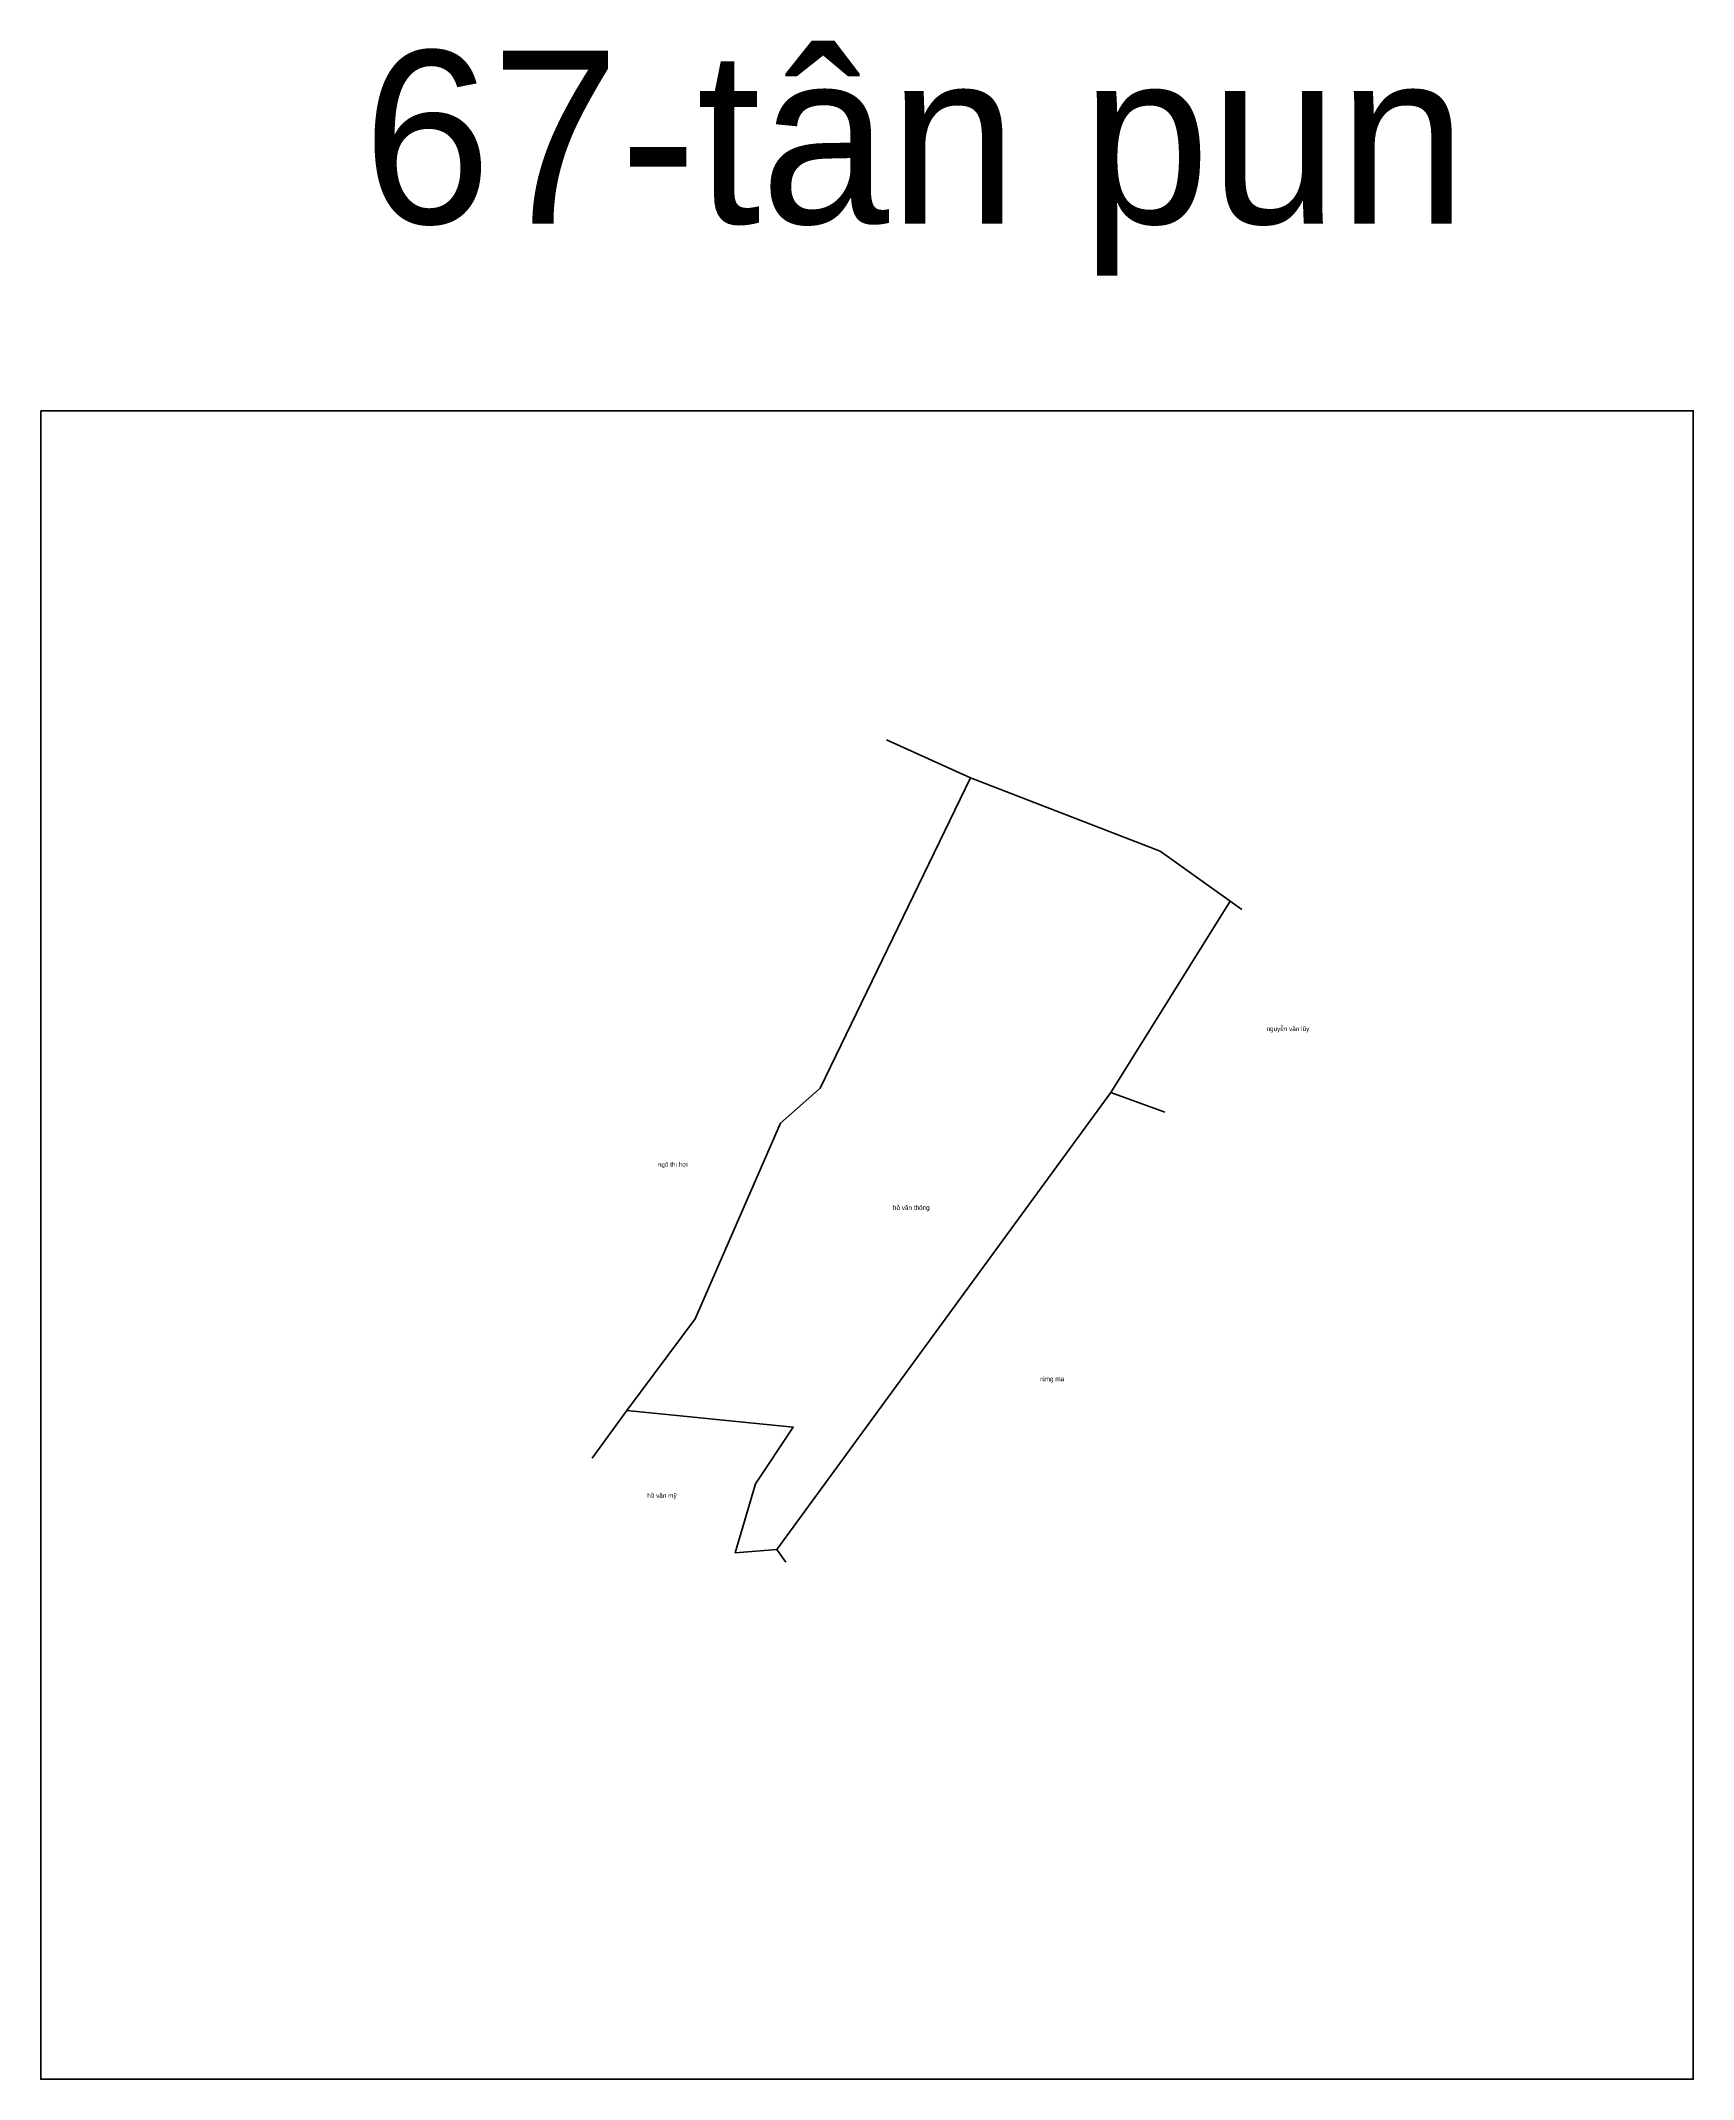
# Model space of a CAD drawing. Header units: metres. Extents: x 534632 to 536927, y 1846715 to 1847921.
# Drawn here: x 536639.6 to 536926.7, y 1846942.5 to 1847296.5 of the extents above; entities that cross this region are included whole.
import ezdxf
from ezdxf.enums import TextEntityAlignment as Align

# ---------------------------------------------------------------- set-up
doc = ezdxf.new("R2010")
doc.units = ezdxf.units.M
doc.header["$LTSCALE"] = 1.2
doc.layers.add('61', color=7, linetype='Continuous', lineweight=35)

msp = doc.modelspace()

# ---------------------------------------------------------------- linework, layer by layer
at = {"layer": '61'}
for p, q in [((536801.12, 1847168.55), (536786.51, 1847175.12)), ((536767.49, 1847034.48), (536769.03, 1847032.3))]:
    msp.add_line(p, q, dxfattribs=at)
msp.add_lwpolyline([(536639.57, 1847232.29), (536926.71, 1847232.29), (536926.71, 1846942.5), (536639.57, 1846942.5)], close=True, dxfattribs=at)
for points in [[(536741.43, 1847058.64), (536753.26, 1847074.56), (536768.09, 1847108.58), (536774.99, 1847114.65), (536801.12, 1847168.55)], [(536801.12, 1847168.55), (536834.06, 1847155.82), (536846.23, 1847147.11), (536848.25, 1847145.66)], [(536846.23, 1847147.11), (536825.48, 1847113.9), (536834.88, 1847110.48)], [(536825.48, 1847113.9), (536767.49, 1847034.48), (536760.24, 1847033.9), (536763.77, 1847045.93), (536770.33, 1847055.73), (536741.43, 1847058.64), (536735.38, 1847050.38)]]:
    msp.add_lwpolyline(points, dxfattribs=at)

# ---------------------------------------------------------------- texts
for s, height, p in [('67-tân pun', 30, (536791.44, 1847264.8)), ('nguyễn văn lũy', 0.8, (536856.275, 1847124.54)), ('ngô thị hợi', 0.8, (536749.395, 1847100.98)), ('hồ văn thông', 0.8, (536790.84, 1847093.48)), ('rừng ma', 0.8, (536815.305, 1847063.74)), ('hồ văn mỹ', 0.8, (536747.515, 1847043.48))]:
    msp.add_text(s, height=height, dxfattribs=at).set_placement(p, align=Align.CENTER)

doc.saveas('drawing.dxf')
